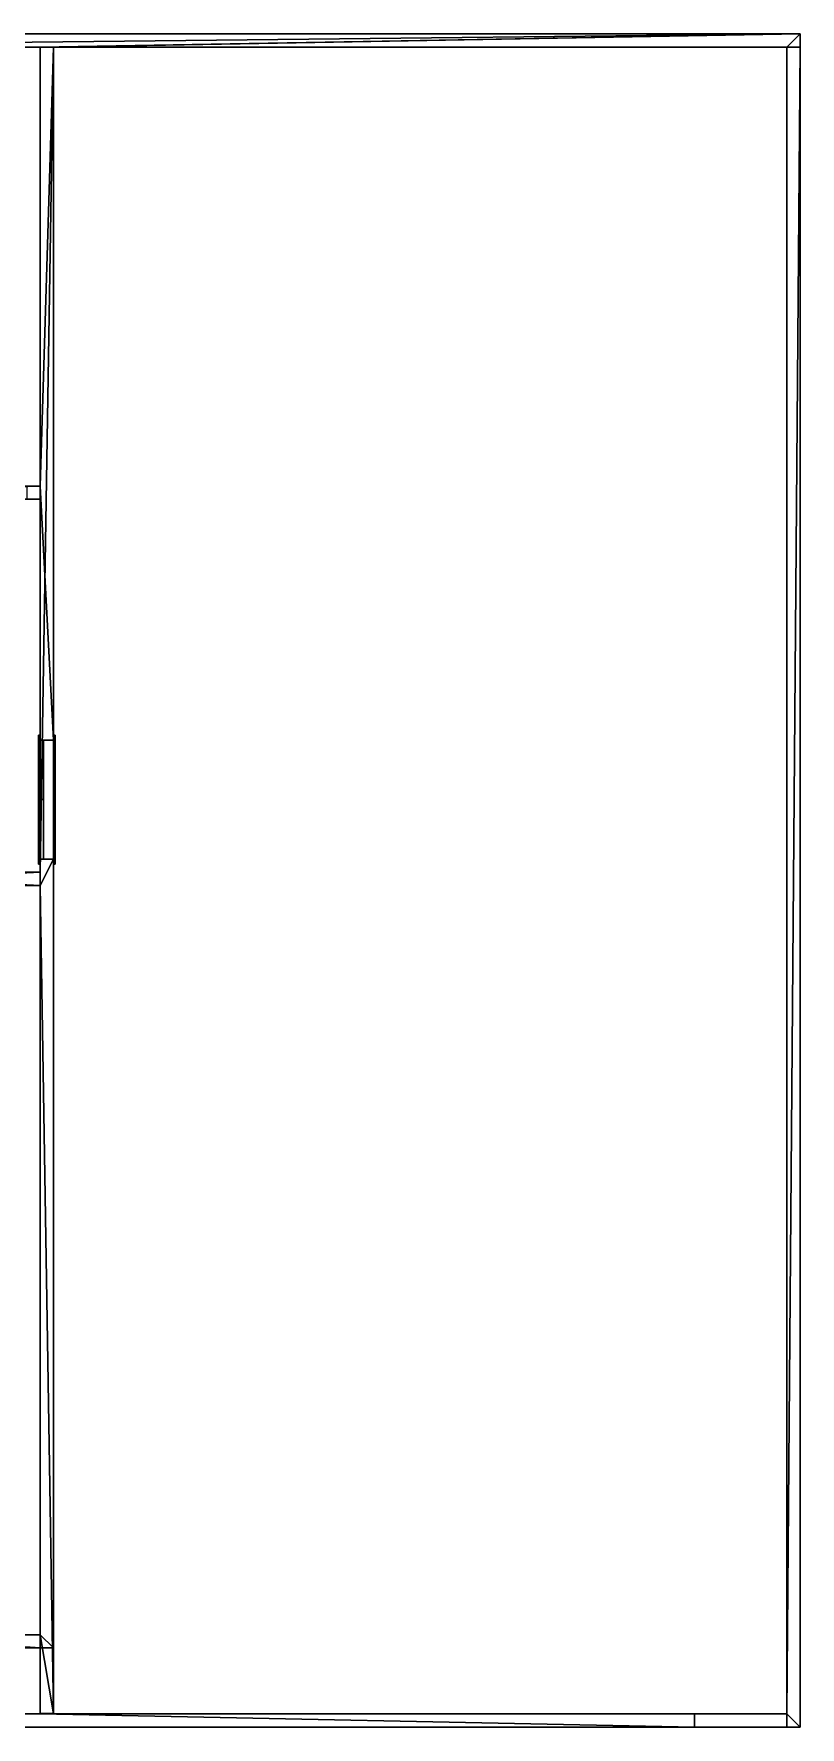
# Model space of a CAD drawing. Header units: inches. Extents: x -757 to 631, y -544 to 482.
# Drawn here: x 167 to 631, y -544 to 482 of the extents above; entities that cross this region are included whole.
import ezdxf

# ---------------------------------------------------------------- set-up
doc = ezdxf.new("R2010")
doc.units = ezdxf.units.IN
doc.header["$MEASUREMENT"] = 0
for name, color, linetype, lineweight in [('A-DOOR', 31, 'Continuous', 13), ('A-DOOR-FRAM', 31, 'Continuous', 9), ('A-WALL', 113, 'Continuous', 13)]:
    doc.layers.add(name, color=color, linetype=linetype, lineweight=lineweight)

# ---------------------------------------------------------------- blocks, each defined once
blk = doc.blocks.new('Single-Flush - 36_ x 84_-170596-_3D_')
at = {"layer": 'A-DOOR-FRAM'}
for p, q in [((-21, 4, 87), (21, 4, 87)), ((-21, 4), (-21, 4, 87)), ((21, 4, 87), (21, 4)), ((-21, -4, 87), (-21, -4)), ((-21, -4, 87), (21, -4, 87)), ((21, -4), (21, -4, 87))]:
    blk.add_line(p, q, dxfattribs=at)
at = {"layer": 'A-DOOR', "lineweight": 9}
mesh = blk.add_polyface(dxfattribs=at)
corners = [(18, -2), (-18, -2), (-18, -2, 84), (18, -2, 84)]
mesh.append_faces([[corners[k] for k in face] for face in [(0, 1, 2, 3)]])
mesh = blk.add_polyface(dxfattribs=at)
corners = [(-18, -4, 84), (18, -4, 84), (18, -2, 84), (-18, -2, 84)]
mesh.append_faces([[corners[k] for k in face] for face in [(0, 1, 2, 3)]])
mesh = blk.add_polyface(dxfattribs=at)
corners = [(-18, -4), (-18, -4, 84), (-18, -2, 84), (-18, -2)]
mesh.append_faces([[corners[k] for k in face] for face in [(0, 1, 2, 3)]])
mesh = blk.add_polyface(dxfattribs=at)
corners = [(18, -2), (18, -4), (-18, -4), (-18, -2)]
mesh.append_faces([[corners[k] for k in face] for face in [(2, 3, 0, 1)]])
mesh = blk.add_polyface(dxfattribs=at)
corners = [(18, -4, 84), (-18, -4, 84), (-18, -4), (18, -4)]
mesh.append_faces([[corners[k] for k in face] for face in [(1, 2, 3, 0)]])
mesh = blk.add_polyface(dxfattribs=at)
corners = [(18, -4, 84), (18, -4), (18, -2), (18, -2, 84)]
mesh.append_faces([[corners[k] for k in face] for face in [(0, 1, 2, 3)]])
at = {"layer": 'A-DOOR-FRAM'}
mesh = blk.add_polyface(dxfattribs=at)
corners = [(21, 5, 87), (21, 5), (18, 5), (18, 5, 84), (-18, 5, 84), (-18, 5), (-21, 5), (-21, 5, 87)]
mesh.append_faces([[corners[k] for k in face] for face in [(3, 0, 1, 2)]], dxfattribs={"vtx0": -1})
mesh.append_faces([[corners[k] for k in face] for face in [(0, 3, 4, 7)]], dxfattribs={"vtx0": -1, "vtx2": -1})
mesh.append_faces([[corners[k] for k in face] for face in [(6, 7, 4, 5)]], dxfattribs={"vtx1": -1})
mesh = blk.add_polyface(dxfattribs=at)
corners = [(-21, 4, 87), (21, 4, 87), (21, 5, 87), (-21, 5, 87)]
mesh.append_faces([[corners[k] for k in face] for face in [(0, 1, 2, 3)]])
mesh = blk.add_polyface(dxfattribs=at)
corners = [(-21, 4), (-21, 4, 87), (-21, 5, 87), (-21, 5)]
mesh.append_faces([[corners[k] for k in face] for face in [(0, 1, 2, 3)]])
mesh = blk.add_polyface(dxfattribs=at)
corners = [(-18, 5), (-18, 4), (-21, 4), (-21, 5)]
mesh.append_faces([[corners[k] for k in face] for face in [(3, 0, 1, 2)]])
mesh = blk.add_polyface(dxfattribs=at)
corners = [(21, 4, 87), (-21, 4, 87), (-21, 4), (-18, 4), (-18, 4, 84), (18, 4, 84), (18, 4), (21, 4)]
mesh.append_faces([[corners[k] for k in face] for face in [(4, 1, 2, 3)]], dxfattribs={"vtx0": -1})
mesh.append_faces([[corners[k] for k in face] for face in [(1, 4, 5, 0)]], dxfattribs={"vtx0": -1, "vtx2": -1})
mesh.append_faces([[corners[k] for k in face] for face in [(7, 0, 5, 6)]], dxfattribs={"vtx1": -1})
mesh = blk.add_polyface(dxfattribs=at)
corners = [(-18, 4, 84), (-18, 4), (-18, 5), (-18, 5, 84)]
mesh.append_faces([[corners[k] for k in face] for face in [(0, 1, 2, 3)]])
mesh = blk.add_polyface(dxfattribs=at)
corners = [(18, 5, 84), (18, 4, 84), (-18, 4, 84), (-18, 5, 84)]
mesh.append_faces([[corners[k] for k in face] for face in [(2, 3, 0, 1)]])
mesh = blk.add_polyface(dxfattribs=at)
corners = [(18, 4), (18, 4, 84), (18, 5, 84), (18, 5)]
mesh.append_faces([[corners[k] for k in face] for face in [(0, 1, 2, 3)]])
mesh = blk.add_polyface(dxfattribs=at)
corners = [(21, 5), (21, 4), (18, 4), (18, 5)]
mesh.append_faces([[corners[k] for k in face] for face in [(3, 0, 1, 2)]])
mesh = blk.add_polyface(dxfattribs=at)
corners = [(21, 4, 87), (21, 4), (21, 5), (21, 5, 87)]
mesh.append_faces([[corners[k] for k in face] for face in [(0, 1, 2, 3)]])
mesh = blk.add_polyface(dxfattribs=at)
corners = [(-21, -4, 87), (21, -4, 87), (21, -4), (18, -4), (18, -4, 84), (-18, -4, 84), (-18, -4), (-21, -4)]
mesh.append_faces([[corners[k] for k in face] for face in [(4, 1, 2, 3)]], dxfattribs={"vtx0": -1})
mesh.append_faces([[corners[k] for k in face] for face in [(1, 4, 5, 0)]], dxfattribs={"vtx0": -1, "vtx2": -1})
mesh.append_faces([[corners[k] for k in face] for face in [(7, 0, 5, 6)]], dxfattribs={"vtx1": -1})
mesh = blk.add_polyface(dxfattribs=at)
corners = [(21, -4, 87), (-21, -4, 87), (-21, -5, 87), (21, -5, 87)]
mesh.append_faces([[corners[k] for k in face] for face in [(0, 1, 2, 3)]])
mesh = blk.add_polyface(dxfattribs=at)
corners = [(-21, -5), (-21, -4), (-18, -4), (-18, -5)]
mesh.append_faces([[corners[k] for k in face] for face in [(3, 0, 1, 2)]])
mesh = blk.add_polyface(dxfattribs=at)
corners = [(-21, -4, 87), (-21, -4), (-21, -5), (-21, -5, 87)]
mesh.append_faces([[corners[k] for k in face] for face in [(0, 1, 2, 3)]])
mesh = blk.add_polyface(dxfattribs=at)
corners = [(-21, -5, 87), (-21, -5), (-18, -5), (-18, -5, 84), (18, -5, 84), (18, -5), (21, -5), (21, -5, 87)]
mesh.append_faces([[corners[k] for k in face] for face in [(3, 0, 1, 2)]], dxfattribs={"vtx0": -1})
mesh.append_faces([[corners[k] for k in face] for face in [(0, 3, 4, 7)]], dxfattribs={"vtx0": -1, "vtx2": -1})
mesh.append_faces([[corners[k] for k in face] for face in [(6, 7, 4, 5)]], dxfattribs={"vtx1": -1})
mesh = blk.add_polyface(dxfattribs=at)
corners = [(-18, -5, 84), (-18, -4, 84), (18, -4, 84), (18, -5, 84)]
mesh.append_faces([[corners[k] for k in face] for face in [(2, 3, 0, 1)]])
mesh = blk.add_polyface(dxfattribs=at)
corners = [(-18, -4), (-18, -4, 84), (-18, -5, 84), (-18, -5)]
mesh.append_faces([[corners[k] for k in face] for face in [(0, 1, 2, 3)]])
mesh = blk.add_polyface(dxfattribs=at)
corners = [(18, -5), (18, -4), (21, -4), (21, -5)]
mesh.append_faces([[corners[k] for k in face] for face in [(3, 0, 1, 2)]])
mesh = blk.add_polyface(dxfattribs=at)
corners = [(18, -4, 84), (18, -4), (18, -5), (18, -5, 84)]
mesh.append_faces([[corners[k] for k in face] for face in [(0, 1, 2, 3)]])
mesh = blk.add_polyface(dxfattribs=at)
corners = [(21, -4), (21, -4, 87), (21, -5, 87), (21, -5)]
mesh.append_faces([[corners[k] for k in face] for face in [(0, 1, 2, 3)]])
blk = doc.blocks.new('Single-Flush - 36_ x 84_-170492-_3D_')
at = {"layer": 'A-DOOR-FRAM'}
for p, q in [((-21, 4, 87), (-21, 4)), ((-21, 4, 87), (21, 4, 87)), ((21, 4), (21, 4, 87)), ((-21, -4, 87), (21, -4, 87)), ((-21, -4), (-21, -4, 87)), ((21, -4, 87), (21, -4))]:
    blk.add_line(p, q, dxfattribs=at)
at = {"layer": 'A-DOOR', "lineweight": 9}
mesh = blk.add_polyface(dxfattribs=at)
corners = [(18, 4), (-18, 4), (-18, 4, 84), (18, 4, 84)]
mesh.append_faces([[corners[k] for k in face] for face in [(0, 1, 2, 3)]])
mesh = blk.add_polyface(dxfattribs=at)
corners = [(18, 2, 84), (18, 4, 84), (-18, 4, 84), (-18, 2, 84)]
mesh.append_faces([[corners[k] for k in face] for face in [(0, 1, 2, 3)]])
mesh = blk.add_polyface(dxfattribs=at)
corners = [(-18, 2, 84), (-18, 4, 84), (-18, 4), (-18, 2)]
mesh.append_faces([[corners[k] for k in face] for face in [(0, 1, 2, 3)]])
mesh = blk.add_polyface(dxfattribs=at)
corners = [(18, 2), (-18, 2), (-18, 4), (18, 4)]
mesh.append_faces([[corners[k] for k in face] for face in [(0, 1, 2, 3)]])
mesh = blk.add_polyface(dxfattribs=at)
corners = [(-18, 2, 84), (-18, 2), (18, 2), (18, 2, 84)]
mesh.append_faces([[corners[k] for k in face] for face in [(0, 1, 2, 3)]])
mesh = blk.add_polyface(dxfattribs=at)
corners = [(18, 2), (18, 4), (18, 4, 84), (18, 2, 84)]
mesh.append_faces([[corners[k] for k in face] for face in [(0, 1, 2, 3)]])
at = {"layer": 'A-DOOR-FRAM'}
mesh = blk.add_polyface(dxfattribs=at)
corners = [(-21, 5, 87), (21, 5, 87), (21, 5), (18, 5), (18, 5, 84), (-18, 5, 84), (-18, 5), (-21, 5)]
mesh.append_faces([[corners[k] for k in face] for face in [(4, 1, 2, 3)]], dxfattribs={"vtx0": -1})
mesh.append_faces([[corners[k] for k in face] for face in [(7, 0, 5, 6)]], dxfattribs={"vtx1": -1})
mesh.append_faces([[corners[k] for k in face] for face in [(4, 5, 0, 1)]], dxfattribs={"vtx1": -1, "vtx3": -1})
mesh = blk.add_polyface(dxfattribs=at)
corners = [(-21, 5, 87), (-21, 4, 87), (21, 4, 87), (21, 5, 87)]
mesh.append_faces([[corners[k] for k in face] for face in [(0, 1, 2, 3)]])
mesh = blk.add_polyface(dxfattribs=at)
corners = [(-21, 5), (-18, 5), (-18, 4), (-21, 4)]
mesh.append_faces([[corners[k] for k in face] for face in [(3, 0, 1, 2)]])
mesh = blk.add_polyface(dxfattribs=at)
corners = [(-21, 5), (-21, 4), (-21, 4, 87), (-21, 5, 87)]
mesh.append_faces([[corners[k] for k in face] for face in [(0, 1, 2, 3)]])
mesh = blk.add_polyface(dxfattribs=at)
corners = [(-21, 4, 87), (-21, 4), (-18, 4), (-18, 4, 84), (18, 4, 84), (18, 4), (21, 4), (21, 4, 87)]
mesh.append_faces([[corners[k] for k in face] for face in [(3, 0, 1, 2)]], dxfattribs={"vtx0": -1})
mesh.append_faces([[corners[k] for k in face] for face in [(6, 7, 4, 5)]], dxfattribs={"vtx1": -1})
mesh.append_faces([[corners[k] for k in face] for face in [(3, 4, 7, 0)]], dxfattribs={"vtx1": -1, "vtx3": -1})
mesh = blk.add_polyface(dxfattribs=at)
corners = [(-18, 5, 84), (18, 5, 84), (18, 4, 84), (-18, 4, 84)]
mesh.append_faces([[corners[k] for k in face] for face in [(0, 1, 2, 3)]])
mesh = blk.add_polyface(dxfattribs=at)
corners = [(-18, 5, 84), (-18, 4, 84), (-18, 4), (-18, 5)]
mesh.append_faces([[corners[k] for k in face] for face in [(0, 1, 2, 3)]])
mesh = blk.add_polyface(dxfattribs=at)
corners = [(18, 5), (21, 5), (21, 4), (18, 4)]
mesh.append_faces([[corners[k] for k in face] for face in [(3, 0, 1, 2)]])
mesh = blk.add_polyface(dxfattribs=at)
corners = [(18, 5), (18, 4), (18, 4, 84), (18, 5, 84)]
mesh.append_faces([[corners[k] for k in face] for face in [(0, 1, 2, 3)]])
mesh = blk.add_polyface(dxfattribs=at)
corners = [(21, 5, 87), (21, 4, 87), (21, 4), (21, 5)]
mesh.append_faces([[corners[k] for k in face] for face in [(0, 1, 2, 3)]])
mesh = blk.add_polyface(dxfattribs=at)
corners = [(21, -4, 87), (21, -4), (18, -4), (18, -4, 84), (-18, -4, 84), (-18, -4), (-21, -4), (-21, -4, 87)]
mesh.append_faces([[corners[k] for k in face] for face in [(3, 0, 1, 2)]], dxfattribs={"vtx0": -1})
mesh.append_faces([[corners[k] for k in face] for face in [(6, 7, 4, 5)]], dxfattribs={"vtx1": -1})
mesh.append_faces([[corners[k] for k in face] for face in [(3, 4, 7, 0)]], dxfattribs={"vtx1": -1, "vtx3": -1})
mesh = blk.add_polyface(dxfattribs=at)
corners = [(21, -5, 87), (21, -4, 87), (-21, -4, 87), (-21, -5, 87)]
mesh.append_faces([[corners[k] for k in face] for face in [(0, 1, 2, 3)]])
mesh = blk.add_polyface(dxfattribs=at)
corners = [(-21, -5, 87), (-21, -4, 87), (-21, -4), (-21, -5)]
mesh.append_faces([[corners[k] for k in face] for face in [(0, 1, 2, 3)]])
mesh = blk.add_polyface(dxfattribs=at)
corners = [(-18, -5), (-21, -5), (-21, -4), (-18, -4)]
mesh.append_faces([[corners[k] for k in face] for face in [(3, 0, 1, 2)]])
mesh = blk.add_polyface(dxfattribs=at)
corners = [(21, -5, 87), (-21, -5, 87), (-21, -5), (-18, -5), (-18, -5, 84), (18, -5, 84), (18, -5), (21, -5)]
mesh.append_faces([[corners[k] for k in face] for face in [(4, 1, 2, 3)]], dxfattribs={"vtx0": -1})
mesh.append_faces([[corners[k] for k in face] for face in [(7, 0, 5, 6)]], dxfattribs={"vtx1": -1})
mesh.append_faces([[corners[k] for k in face] for face in [(4, 5, 0, 1)]], dxfattribs={"vtx1": -1, "vtx3": -1})
mesh = blk.add_polyface(dxfattribs=at)
corners = [(-18, -5), (-18, -4), (-18, -4, 84), (-18, -5, 84)]
mesh.append_faces([[corners[k] for k in face] for face in [(0, 1, 2, 3)]])
mesh = blk.add_polyface(dxfattribs=at)
corners = [(18, -5, 84), (-18, -5, 84), (-18, -4, 84), (18, -4, 84)]
mesh.append_faces([[corners[k] for k in face] for face in [(0, 1, 2, 3)]])
mesh = blk.add_polyface(dxfattribs=at)
corners = [(18, -5, 84), (18, -4, 84), (18, -4), (18, -5)]
mesh.append_faces([[corners[k] for k in face] for face in [(0, 1, 2, 3)]])
mesh = blk.add_polyface(dxfattribs=at)
corners = [(21, -5), (18, -5), (18, -4), (21, -4)]
mesh.append_faces([[corners[k] for k in face] for face in [(3, 0, 1, 2)]])
mesh = blk.add_polyface(dxfattribs=at)
corners = [(21, -5), (21, -4), (21, -4, 87), (21, -5, 87)]
mesh.append_faces([[corners[k] for k in face] for face in [(0, 1, 2, 3)]])

msp = doc.modelspace()

# ---------------------------------------------------------------- block references
at = {"layer": 'A-DOOR'}
for name, p, rotation in [('Single-Flush - 36_ x 84_-170492-_3D_', (174.6, 35.9), 89.99999999999991), ('Single-Flush - 36_ x 84_-170596-_3D_', (174.6, -0.1), 269.9999999999999)]:
    msp.add_blockref(name, p, dxfattribs=dict(at, rotation=rotation))

# ---------------------------------------------------------------- meshes
at = {"layer": 'A-WALL'}
mesh = msp.add_polyface(dxfattribs=at)
corners = [(-751.4, 481.9), (-751.4, 481.9, 240), (630.6, 481.9, 240), (630.6, 481.9)]
mesh.append_faces([[corners[k] for k in face] for face in [(2, 3, 0, 1)]])
mesh = msp.add_polyface(dxfattribs=at)
corners = [(630.6, 473.9), (622.6, 473.9), (178.6, 473.9), (170.6, 473.9), (-113.4, 473.9), (-121.4, 473.9), (-329.4, 473.9), (-337.4, 473.9), (-515.4, 473.9), (-523.4, 473.9), (-647.4, 473.9), (-655.4, 473.9), (-743.4, 473.9), (-751.4, 473.9), (-751.4, 481.9), (630.6, 481.9)]
mesh.append_faces([[corners[k] for k in face] for face in [(14, 11, 12, 13)]], dxfattribs={"vtx0": -1})
mesh.append_faces([[corners[k] for k in face] for face in [(15, 4, 14)]], dxfattribs={"vtx0": -1, "vtx1": -1})
mesh.append_faces([[corners[k] for k in face] for face in [(14, 8, 9)]], dxfattribs={"vtx0": -1, "vtx2": -1})
mesh.append_faces([[corners[k] for k in face] for face in [(14, 6, 7, 8), (14, 4, 5, 6), (15, 2, 3, 4)]], dxfattribs={"vtx0": -1, "vtx3": -1})
mesh.append_faces([[corners[k] for k in face] for face in [(10, 11, 14, 9)]], dxfattribs={"vtx1": -1, "vtx2": -1})
mesh.append_faces([[corners[k] for k in face] for face in [(15, 0, 1, 2)]], dxfattribs={"vtx3": -1})
mesh = msp.add_polyface(dxfattribs=at)
corners = [(-751.4, 473.9, 240), (-743.4, 473.9, 240), (-655.4, 473.9, 240), (-647.4, 473.9, 240), (-523.4, 473.9, 240), (-515.4, 473.9, 240), (-337.4, 473.9, 240), (-329.4, 473.9, 240), (-121.4, 473.9, 240), (-113.4, 473.9, 240), (170.6, 473.9, 240), (178.6, 473.9, 240), (622.6, 473.9, 240), (630.6, 473.9, 240), (630.6, 481.9, 240), (-751.4, 481.9, 240)]
mesh.append_faces([[corners[k] for k in face] for face in [(6, 15, 5)]], dxfattribs={"vtx0": -1, "vtx1": -1})
mesh.append_faces([[corners[k] for k in face] for face in [(15, 8, 9)]], dxfattribs={"vtx0": -1, "vtx2": -1})
mesh.append_faces([[corners[k] for k in face] for face in [(15, 3, 4, 5), (15, 1, 2, 3), (14, 10, 11, 12), (15, 6, 7, 8)]], dxfattribs={"vtx0": -1, "vtx3": -1})
mesh.append_faces([[corners[k] for k in face] for face in [(0, 1, 15)]], dxfattribs={"vtx1": -1})
mesh.append_faces([[corners[k] for k in face] for face in [(14, 15, 9, 10)]], dxfattribs={"vtx1": -1, "vtx3": -1})
mesh.append_faces([[corners[k] for k in face] for face in [(12, 13, 14)]], dxfattribs={"vtx2": -1})
mesh = msp.add_polyface(dxfattribs=at)
corners = [(-751.4, 473.9), (-743.4, 473.9), (-655.4, 473.9), (-647.4, 473.9), (-523.4, 473.9), (-515.4, 473.9), (-337.4, 473.9), (-329.4, 473.9), (-121.4, 473.9), (-113.4, 473.9), (170.6, 473.9), (178.6, 473.9), (622.6, 473.9), (630.6, 473.9), (630.6, 473.9, 240), (622.6, 473.9, 240), (178.6, 473.9, 240), (170.6, 473.9, 240), (-113.4, 473.9, 240), (-121.4, 473.9, 240), (-329.4, 473.9, 240), (-337.4, 473.9, 240), (-515.4, 473.9, 240), (-523.4, 473.9, 240), (-647.4, 473.9, 240), (-655.4, 473.9, 240), (-743.4, 473.9, 240), (-751.4, 473.9, 240)]
mesh.append_faces([[corners[k] for k in face] for face in [(23, 3, 4), (24, 2, 3, 23), (6, 20, 21), (7, 19, 20, 6)]], dxfattribs={"vtx0": -1, "vtx2": -1})
mesh.append_faces([[corners[k] for k in face] for face in [(19, 7, 8, 9)]], dxfattribs={"vtx0": -1, "vtx3": -1})
mesh.append_faces([[corners[k] for k in face] for face in [(0, 1, 26, 27)]], dxfattribs={"vtx1": -1})
mesh.append_faces([[corners[k] for k in face] for face in [(24, 25, 2), (10, 11, 17, 9), (18, 19, 9, 17)]], dxfattribs={"vtx1": -1, "vtx2": -1})
mesh.append_faces([[corners[k] for k in face] for face in [(1, 2, 25, 26), (4, 5, 22, 23), (5, 6, 21, 22), (11, 12, 16, 17), (12, 13, 15, 16)]], dxfattribs={"vtx1": -1, "vtx3": -1})
mesh.append_faces([[corners[k] for k in face] for face in [(13, 14, 15)]], dxfattribs={"vtx2": -1})
mesh = msp.add_polyface(dxfattribs=at)
corners = [(170.6, -536.1, 240), (170.6, -496.1, 240), (170.6, -488.1, 240), (170.6, -34.1, 240), (170.6, -26.1, 240), (170.6, 199.9, 240), (170.6, 207.9, 240), (170.6, 473.9, 240), (170.6, 473.9), (170.6, 207.9), (170.6, 199.9), (170.6, 53.9), (170.6, 53.9, 84), (170.6, -18.1, 84), (170.6, -18.1), (170.6, -26.1), (170.6, -34.1), (170.6, -488.1), (170.6, -496.1), (170.6, -496.1, 96), (170.6, -535.8, 96), (170.6, -535.8), (170.6, -536.1)]
mesh.append_faces([[corners[k] for k in face] for face in [(2, 19, 1), (0, 20, 22)]], dxfattribs={"vtx0": -1, "vtx1": -1})
mesh.append_faces([[corners[k] for k in face] for face in [(4, 12, 13, 3), (20, 0, 1, 19)]], dxfattribs={"vtx0": -1, "vtx2": -1})
mesh.append_faces([[corners[k] for k in face] for face in [(12, 4, 5, 10), (19, 2, 3, 13)]], dxfattribs={"vtx0": -1, "vtx2": -1, "vtx3": -1})
mesh.append_faces([[corners[k] for k in face] for face in [(8, 9, 6, 7), (11, 12, 10)]], dxfattribs={"vtx1": -1})
mesh.append_faces([[corners[k] for k in face] for face in [(16, 17, 19, 13)]], dxfattribs={"vtx1": -1, "vtx2": -1, "vtx3": -1})
mesh.append_faces([[corners[k] for k in face] for face in [(9, 10, 5, 6)]], dxfattribs={"vtx1": -1, "vtx3": -1})
mesh.append_faces([[corners[k] for k in face] for face in [(17, 18, 19), (20, 21, 22)]], dxfattribs={"vtx2": -1})
mesh.append_faces([[corners[k] for k in face] for face in [(13, 14, 15, 16)]], dxfattribs={"vtx3": -1})
mesh = msp.add_polyface(dxfattribs=at)
corners = [(178.6, -536.1), (170.6, -536.1), (170.6, -535.8), (178.6, -535.8), (170.6, 473.9), (178.6, 473.9), (178.6, 53.9), (170.6, 53.9), (170.6, 199.9), (170.6, 207.9), (178.6, -496.1), (170.6, -496.1), (170.6, -488.1), (170.6, -34.1), (170.6, -26.1), (170.6, -18.1), (178.6, -18.1)]
mesh.append_faces([[corners[k] for k in face] for face in [(2, 3, 0, 1)]])
mesh.append_faces([[corners[k] for k in face] for face in [(16, 13, 14, 15), (12, 10, 11)]], dxfattribs={"vtx0": -1})
mesh.append_faces([[corners[k] for k in face] for face in [(13, 16, 10, 12)]], dxfattribs={"vtx0": -1, "vtx2": -1})
mesh.append_faces([[corners[k] for k in face] for face in [(5, 6, 9, 4)]], dxfattribs={"vtx1": -1})
mesh.append_faces([[corners[k] for k in face] for face in [(6, 7, 8, 9)]], dxfattribs={"vtx3": -1})
mesh = msp.add_polyface(dxfattribs=at)
corners = [(178.6, -536.1, 240), (178.6, 473.9, 240), (170.6, 473.9, 240), (170.6, 207.9, 240), (170.6, 199.9, 240), (170.6, -26.1, 240), (170.6, -34.1, 240), (170.6, -488.1, 240), (170.6, -496.1, 240), (170.6, -536.1, 240)]
mesh.append_faces([[corners[k] for k in face] for face in [(6, 0, 1, 5), (0, 6, 7)]], dxfattribs={"vtx0": -1, "vtx2": -1})
mesh.append_faces([[corners[k] for k in face] for face in [(2, 3, 1)]], dxfattribs={"vtx1": -1})
mesh.append_faces([[corners[k] for k in face] for face in [(4, 5, 1, 3)]], dxfattribs={"vtx1": -1, "vtx2": -1})
mesh.append_faces([[corners[k] for k in face] for face in [(8, 9, 0, 7)]], dxfattribs={"vtx2": -1})
mesh = msp.add_polyface(dxfattribs=at)
corners = [(178.6, 473.9, 240), (178.6, 473.9), (170.6, 473.9), (170.6, 473.9, 240)]
mesh.append_faces([[corners[k] for k in face] for face in [(1, 2, 3, 0)]])
mesh = msp.add_polyface(dxfattribs=at)
corners = [(178.6, 473.9, 240), (178.6, -536.1, 240), (178.6, -536.1), (178.6, -535.8), (178.6, -535.8, 96), (178.6, -496.1, 96), (178.6, -496.1), (178.6, -18.1), (178.6, -18.1, 84), (178.6, 53.9, 84), (178.6, 53.9), (178.6, 473.9)]
mesh.append_faces([[corners[k] for k in face] for face in [(4, 2, 3), (8, 5, 6, 7)]], dxfattribs={"vtx0": -1})
mesh.append_faces([[corners[k] for k in face] for face in [(1, 5, 8)]], dxfattribs={"vtx0": -1, "vtx1": -1, "vtx2": -1})
mesh.append_faces([[corners[k] for k in face] for face in [(1, 4, 5), (4, 1, 2)]], dxfattribs={"vtx0": -1, "vtx2": -1})
mesh.append_faces([[corners[k] for k in face] for face in [(8, 9, 0, 1)]], dxfattribs={"vtx1": -1, "vtx3": -1})
mesh.append_faces([[corners[k] for k in face] for face in [(9, 10, 11, 0)]], dxfattribs={"vtx3": -1})
mesh = msp.add_polyface(dxfattribs=at)
corners = [(622.6, 473.9), (622.6, -536.1), (622.6, -544.1), (622.6, -544.1, 240), (622.6, -536.1, 240), (622.6, 473.9, 240)]
mesh.append_faces([[corners[k] for k in face] for face in [(5, 0, 1, 4), (2, 3, 4, 1)]], dxfattribs={"vtx2": -1})
mesh = msp.add_polyface(dxfattribs=at)
corners = [(622.6, -544.1), (622.6, -536.1), (622.6, 473.9), (630.6, 473.9), (630.6, -544.1)]
mesh.append_faces([[corners[k] for k in face] for face in [(1, 4, 0)]], dxfattribs={"vtx0": -1})
mesh.append_faces([[corners[k] for k in face] for face in [(3, 4, 1, 2)]], dxfattribs={"vtx1": -1})
mesh = msp.add_polyface(dxfattribs=at)
corners = [(622.6, 473.9, 240), (622.6, -536.1, 240), (622.6, -544.1, 240), (630.6, -544.1, 240), (630.6, 473.9, 240)]
mesh.append_faces([[corners[k] for k in face] for face in [(1, 4, 0)]], dxfattribs={"vtx0": -1})
mesh.append_faces([[corners[k] for k in face] for face in [(3, 4, 1, 2)]], dxfattribs={"vtx1": -1})
mesh = msp.add_polyface(dxfattribs=at)
corners = [(622.6, 473.9), (622.6, 473.9, 240), (630.6, 473.9, 240), (630.6, 473.9)]
mesh.append_faces([[corners[k] for k in face] for face in [(3, 0, 1, 2)]])
mesh = msp.add_polyface(dxfattribs=at)
corners = [(630.6, 473.9), (630.6, 481.9), (630.6, 481.9, 240), (630.6, 473.9, 240)]
mesh.append_faces([[corners[k] for k in face] for face in [(0, 1, 2, 3)]])
mesh = msp.add_polyface(dxfattribs=at)
corners = [(630.6, 473.9, 240), (630.6, -544.1, 240), (630.6, -544.1), (630.6, 473.9)]
mesh.append_faces([[corners[k] for k in face] for face in [(0, 1, 2, 3)]])
mesh = msp.add_polyface(dxfattribs=at)
corners = [(17.5, 207.9, 240), (170.6, 207.9, 240), (170.6, 207.9), (162.6, 207.9), (162.6, 207.9, 84), (90.6, 207.9, 84), (90.6, 207.9), (17.5, 207.9)]
mesh.append_faces([[corners[k] for k in face] for face in [(1, 4, 5, 0)]], dxfattribs={"vtx0": -1, "vtx2": -1})
mesh.append_faces([[corners[k] for k in face] for face in [(2, 3, 4, 1)]], dxfattribs={"vtx2": -1})
mesh.append_faces([[corners[k] for k in face] for face in [(5, 6, 7, 0)]], dxfattribs={"vtx3": -1})
mesh = msp.add_polyface(dxfattribs=at)
corners = [(22.8, 199.9), (20.2, 203.9), (17.5, 207.9), (90.6, 207.9), (90.6, 199.9), (170.6, 207.9), (170.6, 199.9), (162.6, 199.9), (162.6, 207.9)]
mesh.append_faces([[corners[k] for k in face] for face in [(5, 6, 7, 8)]])
mesh.append_faces([[corners[k] for k in face] for face in [(1, 2, 3)]], dxfattribs={"vtx2": -1})
mesh.append_faces([[corners[k] for k in face] for face in [(3, 4, 0, 1)]], dxfattribs={"vtx3": -1})
mesh = msp.add_polyface(dxfattribs=at)
corners = [(22.8, 199.9, 240), (170.6, 199.9, 240), (170.6, 207.9, 240), (17.5, 207.9, 240), (20.2, 203.9, 240)]
mesh.append_faces([[corners[k] for k in face] for face in [(4, 2, 3)]], dxfattribs={"vtx0": -1})
mesh.append_faces([[corners[k] for k in face] for face in [(0, 1, 2, 4)]], dxfattribs={"vtx2": -1})
mesh = msp.add_polyface(dxfattribs=at)
corners = [(170.6, 199.9), (170.6, 207.9), (170.6, 207.9, 240), (170.6, 199.9, 240)]
mesh.append_faces([[corners[k] for k in face] for face in [(0, 1, 2, 3)]])
mesh = msp.add_polyface(dxfattribs=at)
corners = [(170.6, 199.9, 240), (22.8, 199.9, 240), (22.8, 199.9), (90.6, 199.9), (90.6, 199.9, 84), (162.6, 199.9, 84), (162.6, 199.9), (170.6, 199.9)]
mesh.append_faces([[corners[k] for k in face] for face in [(5, 0, 4)]], dxfattribs={"vtx0": -1, "vtx1": -1})
mesh.append_faces([[corners[k] for k in face] for face in [(4, 0, 1, 2)]], dxfattribs={"vtx0": -1, "vtx3": -1})
mesh.append_faces([[corners[k] for k in face] for face in [(2, 3, 4)]], dxfattribs={"vtx2": -1})
mesh.append_faces([[corners[k] for k in face] for face in [(5, 6, 7, 0)]], dxfattribs={"vtx3": -1})
mesh = msp.add_polyface(dxfattribs=at)
corners = [(178.6, -18.1, 84), (170.6, -18.1, 84), (170.6, 53.9, 84), (178.6, 53.9, 84)]
mesh.append_faces([[corners[k] for k in face] for face in [(2, 3, 0, 1)]])
mesh = msp.add_polyface(dxfattribs=at)
corners = [(170.6, 53.9, 84), (170.6, 53.9), (178.6, 53.9), (178.6, 53.9, 84)]
mesh.append_faces([[corners[k] for k in face] for face in [(0, 1, 2, 3)]])
mesh = msp.add_polyface(dxfattribs=at)
corners = [(178.6, -18.1, 84), (178.6, -18.1), (170.6, -18.1), (170.6, -18.1, 84)]
mesh.append_faces([[corners[k] for k in face] for face in [(0, 1, 2, 3)]])
mesh = msp.add_polyface(dxfattribs=at)
corners = [(90.6, -26.1), (90.6, -26.1, 240), (170.6, -26.1, 240), (170.6, -26.1)]
mesh.append_faces([[corners[k] for k in face] for face in [(2, 3, 0, 1)]])
mesh = msp.add_polyface(dxfattribs=at)
corners = [(170.6, -34.1), (90.6, -34.1), (90.6, -32.1), (90.6, -30.1), (90.6, -28.1), (90.6, -26.1), (170.6, -26.1)]
mesh.append_faces([[corners[k] for k in face] for face in [(0, 2, 3, 6), (6, 3, 4)]], dxfattribs={"vtx0": -1, "vtx2": -1})
mesh.append_faces([[corners[k] for k in face] for face in [(0, 1, 2), (4, 5, 6)]], dxfattribs={"vtx2": -1})
mesh = msp.add_polyface(dxfattribs=at)
corners = [(90.6, -34.1, 240), (170.6, -34.1, 240), (170.6, -26.1, 240), (90.6, -26.1, 240), (90.6, -28.1, 240), (90.6, -30.1, 240), (90.6, -32.1, 240)]
mesh.append_faces([[corners[k] for k in face] for face in [(6, 1, 5)]], dxfattribs={"vtx0": -1, "vtx1": -1})
mesh.append_faces([[corners[k] for k in face] for face in [(2, 4, 5, 1)]], dxfattribs={"vtx0": -1, "vtx2": -1})
mesh.append_faces([[corners[k] for k in face] for face in [(0, 1, 6), (3, 4, 2)]], dxfattribs={"vtx1": -1})
mesh = msp.add_polyface(dxfattribs=at)
corners = [(170.6, -34.1), (170.6, -26.1), (170.6, -26.1, 240), (170.6, -34.1, 240)]
mesh.append_faces([[corners[k] for k in face] for face in [(0, 1, 2, 3)]])
mesh = msp.add_polyface(dxfattribs=at)
corners = [(170.6, -34.1), (170.6, -34.1, 240), (90.6, -34.1, 240), (90.6, -34.1)]
mesh.append_faces([[corners[k] for k in face] for face in [(0, 1, 2, 3)]])
mesh = msp.add_polyface(dxfattribs=at)
corners = [(-509.4, -488.1, 240), (50.6, -488.1, 240), (58.6, -488.1, 240), (170.6, -488.1, 240), (170.6, -488.1), (132.6, -488.1), (132.6, -488.1, 84), (96.6, -488.1, 84), (96.6, -488.1), (58.6, -488.1), (50.6, -488.1), (0.6, -488.1), (0.6, -488.1, 84), (-35.4, -488.1, 84), (-35.4, -488.1), (-509.4, -488.1)]
mesh.append_faces([[corners[k] for k in face] for face in [(1, 12, 13, 0)]], dxfattribs={"vtx0": -1, "vtx2": -1})
mesh.append_faces([[corners[k] for k in face] for face in [(1, 2, 7, 12)]], dxfattribs={"vtx1": -1, "vtx2": -1, "vtx3": -1})
mesh.append_faces([[corners[k] for k in face] for face in [(2, 3, 6, 7)]], dxfattribs={"vtx1": -1, "vtx3": -1})
mesh.append_faces([[corners[k] for k in face] for face in [(4, 5, 6, 3)]], dxfattribs={"vtx2": -1})
mesh.append_faces([[corners[k] for k in face] for face in [(10, 11, 12, 7)]], dxfattribs={"vtx2": -1, "vtx3": -1})
mesh.append_faces([[corners[k] for k in face] for face in [(7, 8, 9, 10), (13, 14, 15, 0)]], dxfattribs={"vtx3": -1})
mesh = msp.add_polyface(dxfattribs=at)
corners = [(170.6, -488.1), (170.6, -496.1), (132.6, -496.1), (132.6, -488.1), (-509.4, -496.1), (-509.4, -488.1), (-35.4, -488.1), (-35.4, -496.1), (96.6, -488.1), (96.6, -496.1), (0.6, -496.1), (0.6, -488.1), (50.6, -488.1), (58.6, -488.1)]
mesh.append_faces([[corners[k] for k in face] for face in [(2, 3, 0, 1), (5, 6, 7, 4)]])
mesh.append_faces([[corners[k] for k in face] for face in [(9, 12, 13, 8)]], dxfattribs={"vtx0": -1})
mesh.append_faces([[corners[k] for k in face] for face in [(10, 11, 12, 9)]], dxfattribs={"vtx2": -1})
mesh = msp.add_polyface(dxfattribs=at)
corners = [(170.6, -488.1, 240), (58.6, -488.1, 240), (50.6, -488.1, 240), (-509.4, -488.1, 240), (-509.4, -496.1, 240), (170.6, -496.1, 240)]
mesh.append_faces([[corners[k] for k in face] for face in [(4, 5, 2, 3)]], dxfattribs={"vtx1": -1})
mesh.append_faces([[corners[k] for k in face] for face in [(5, 0, 1, 2)]], dxfattribs={"vtx3": -1})
mesh = msp.add_polyface(dxfattribs=at)
corners = [(170.6, -488.1), (170.6, -488.1, 240), (170.6, -496.1, 240), (170.6, -496.1, 96), (170.6, -496.1)]
mesh.append_faces([[corners[k] for k in face] for face in [(0, 1, 3, 4)]], dxfattribs={"vtx1": -1})
mesh.append_faces([[corners[k] for k in face] for face in [(1, 2, 3)]], dxfattribs={"vtx2": -1})
mesh = msp.add_polyface(dxfattribs=at)
corners = [(170.6, -496.1, 240), (-509.4, -496.1, 240), (-509.4, -496.1), (-35.4, -496.1), (-35.4, -496.1, 84), (0.6, -496.1, 84), (0.6, -496.1), (96.6, -496.1), (96.6, -496.1, 84), (132.6, -496.1, 84), (132.6, -496.1), (170.6, -496.1), (170.6, -496.1, 96)]
mesh.append_faces([[corners[k] for k in face] for face in [(0, 4, 5), (0, 8, 9, 12)]], dxfattribs={"vtx0": -1, "vtx2": -1})
mesh.append_faces([[corners[k] for k in face] for face in [(4, 0, 1, 2)]], dxfattribs={"vtx0": -1, "vtx3": -1})
mesh.append_faces([[corners[k] for k in face] for face in [(7, 8, 6)]], dxfattribs={"vtx1": -1})
mesh.append_faces([[corners[k] for k in face] for face in [(5, 6, 8, 0)]], dxfattribs={"vtx1": -1, "vtx2": -1, "vtx3": -1})
mesh.append_faces([[corners[k] for k in face] for face in [(2, 3, 4)]], dxfattribs={"vtx2": -1})
mesh.append_faces([[corners[k] for k in face] for face in [(9, 10, 11, 12)]], dxfattribs={"vtx3": -1})
mesh = msp.add_polyface(dxfattribs=at)
corners = [(178.6, -535.8, 96), (170.6, -535.8, 96), (170.6, -496.1, 96), (178.6, -496.1, 96)]
mesh.append_faces([[corners[k] for k in face] for face in [(2, 3, 0, 1)]])
mesh = msp.add_polyface(dxfattribs=at)
corners = [(170.6, -496.1, 96), (170.6, -496.1), (178.6, -496.1), (178.6, -496.1, 96)]
mesh.append_faces([[corners[k] for k in face] for face in [(0, 1, 2, 3)]])
mesh = msp.add_polyface(dxfattribs=at)
corners = [(-751.4, -536.1), (-751.4, -536.1, 240), (-743.4, -536.1, 240), (-517.4, -536.1, 240), (-509.4, -536.1, 240), (170.6, -536.1, 240), (178.6, -536.1, 240), (566.6, -536.1, 240), (566.6, -536.1), (178.6, -536.1), (170.6, -536.1), (-509.4, -536.1), (-517.4, -536.1), (-743.4, -536.1)]
mesh.append_faces([[corners[k] for k in face] for face in [(10, 4, 5, 9)]], dxfattribs={"vtx0": -1, "vtx2": -1})
mesh.append_faces([[corners[k] for k in face] for face in [(4, 10, 11, 12)]], dxfattribs={"vtx0": -1, "vtx3": -1})
mesh.append_faces([[corners[k] for k in face] for face in [(8, 9, 6, 7)]], dxfattribs={"vtx1": -1})
mesh.append_faces([[corners[k] for k in face] for face in [(5, 6, 9)]], dxfattribs={"vtx1": -1, "vtx2": -1})
mesh.append_faces([[corners[k] for k in face] for face in [(12, 13, 3, 4), (13, 0, 2, 3)]], dxfattribs={"vtx1": -1, "vtx3": -1})
mesh.append_faces([[corners[k] for k in face] for face in [(0, 1, 2)]], dxfattribs={"vtx2": -1})
mesh = msp.add_polyface(dxfattribs=at)
corners = [(566.6, -544.1), (-751.4, -544.1), (-751.4, -536.1), (-743.4, -536.1), (-517.4, -536.1), (-509.4, -536.1), (170.6, -536.1), (178.6, -536.1), (566.6, -536.1)]
mesh.append_faces([[corners[k] for k in face] for face in [(3, 1, 2)]], dxfattribs={"vtx0": -1})
mesh.append_faces([[corners[k] for k in face] for face in [(6, 0, 1, 5)]], dxfattribs={"vtx0": -1, "vtx2": -1})
mesh.append_faces([[corners[k] for k in face] for face in [(1, 3, 4, 5)]], dxfattribs={"vtx0": -1, "vtx3": -1})
mesh.append_faces([[corners[k] for k in face] for face in [(7, 8, 0, 6)]], dxfattribs={"vtx2": -1})
mesh = msp.add_polyface(dxfattribs=at)
corners = [(-751.4, -544.1, 240), (566.6, -544.1, 240), (566.6, -536.1, 240), (178.6, -536.1, 240), (170.6, -536.1, 240), (-509.4, -536.1, 240), (-517.4, -536.1, 240), (-743.4, -536.1, 240), (-751.4, -536.1, 240)]
mesh.append_faces([[corners[k] for k in face] for face in [(0, 5, 6)]], dxfattribs={"vtx0": -1, "vtx2": -1})
mesh.append_faces([[corners[k] for k in face] for face in [(3, 4, 1, 2)]], dxfattribs={"vtx1": -1})
mesh.append_faces([[corners[k] for k in face] for face in [(4, 5, 0, 1)]], dxfattribs={"vtx1": -1, "vtx3": -1})
mesh.append_faces([[corners[k] for k in face] for face in [(7, 8, 0, 6)]], dxfattribs={"vtx2": -1})
mesh = msp.add_polyface(dxfattribs=at)
corners = [(170.6, -535.8, 96), (178.6, -535.8, 96), (178.6, -535.8), (170.6, -535.8)]
mesh.append_faces([[corners[k] for k in face] for face in [(3, 0, 1, 2)]])
mesh = msp.add_polyface(dxfattribs=at)
corners = [(178.6, -536.1, 240), (170.6, -536.1, 240), (170.6, -536.1), (178.6, -536.1)]
mesh.append_faces([[corners[k] for k in face] for face in [(0, 1, 2, 3)]])
mesh = msp.add_polyface(dxfattribs=at)
corners = [(566.6, -544.1), (566.6, -536.1), (566.6, -536.1, 240), (566.6, -544.1, 240)]
mesh.append_faces([[corners[k] for k in face] for face in [(0, 1, 2, 3)]])
mesh = msp.add_polyface(dxfattribs=at)
corners = [(622.6, -536.1), (566.6, -536.1), (566.6, -536.1, 240), (622.6, -536.1, 240)]
mesh.append_faces([[corners[k] for k in face] for face in [(3, 0, 1, 2)]])
mesh = msp.add_polyface(dxfattribs=at)
corners = [(566.6, -536.1), (622.6, -536.1), (622.6, -544.1), (566.6, -544.1)]
mesh.append_faces([[corners[k] for k in face] for face in [(3, 0, 1, 2)]])
mesh = msp.add_polyface(dxfattribs=at)
corners = [(566.6, -536.1, 240), (566.6, -536.1), (566.6, -544.1), (566.6, -544.1, 240)]
mesh.append_faces([[corners[k] for k in face] for face in [(0, 1, 2, 3)]])
mesh = msp.add_polyface(dxfattribs=at)
corners = [(566.6, -536.1, 240), (566.6, -544.1, 240), (622.6, -544.1, 240), (622.6, -536.1, 240)]
mesh.append_faces([[corners[k] for k in face] for face in [(0, 1, 2, 3)]])
mesh = msp.add_polyface(dxfattribs=at)
corners = [(622.6, -536.1, 240), (622.6, -544.1, 240), (622.6, -544.1), (622.6, -536.1)]
mesh.append_faces([[corners[k] for k in face] for face in [(0, 1, 2, 3)]])
mesh = msp.add_polyface(dxfattribs=at)
corners = [(566.6, -544.1), (566.6, -544.1, 240), (-751.4, -544.1, 240), (-751.4, -544.1)]
mesh.append_faces([[corners[k] for k in face] for face in [(0, 1, 2, 3)]])
mesh = msp.add_polyface(dxfattribs=at)
corners = [(622.6, -544.1, 240), (566.6, -544.1, 240), (566.6, -544.1), (622.6, -544.1)]
mesh.append_faces([[corners[k] for k in face] for face in [(0, 1, 2, 3)]])
mesh = msp.add_polyface(dxfattribs=at)
corners = [(622.6, -544.1), (630.6, -544.1), (630.6, -544.1, 240), (622.6, -544.1, 240)]
mesh.append_faces([[corners[k] for k in face] for face in [(0, 1, 2, 3)]])

doc.saveas('drawing.dxf')
